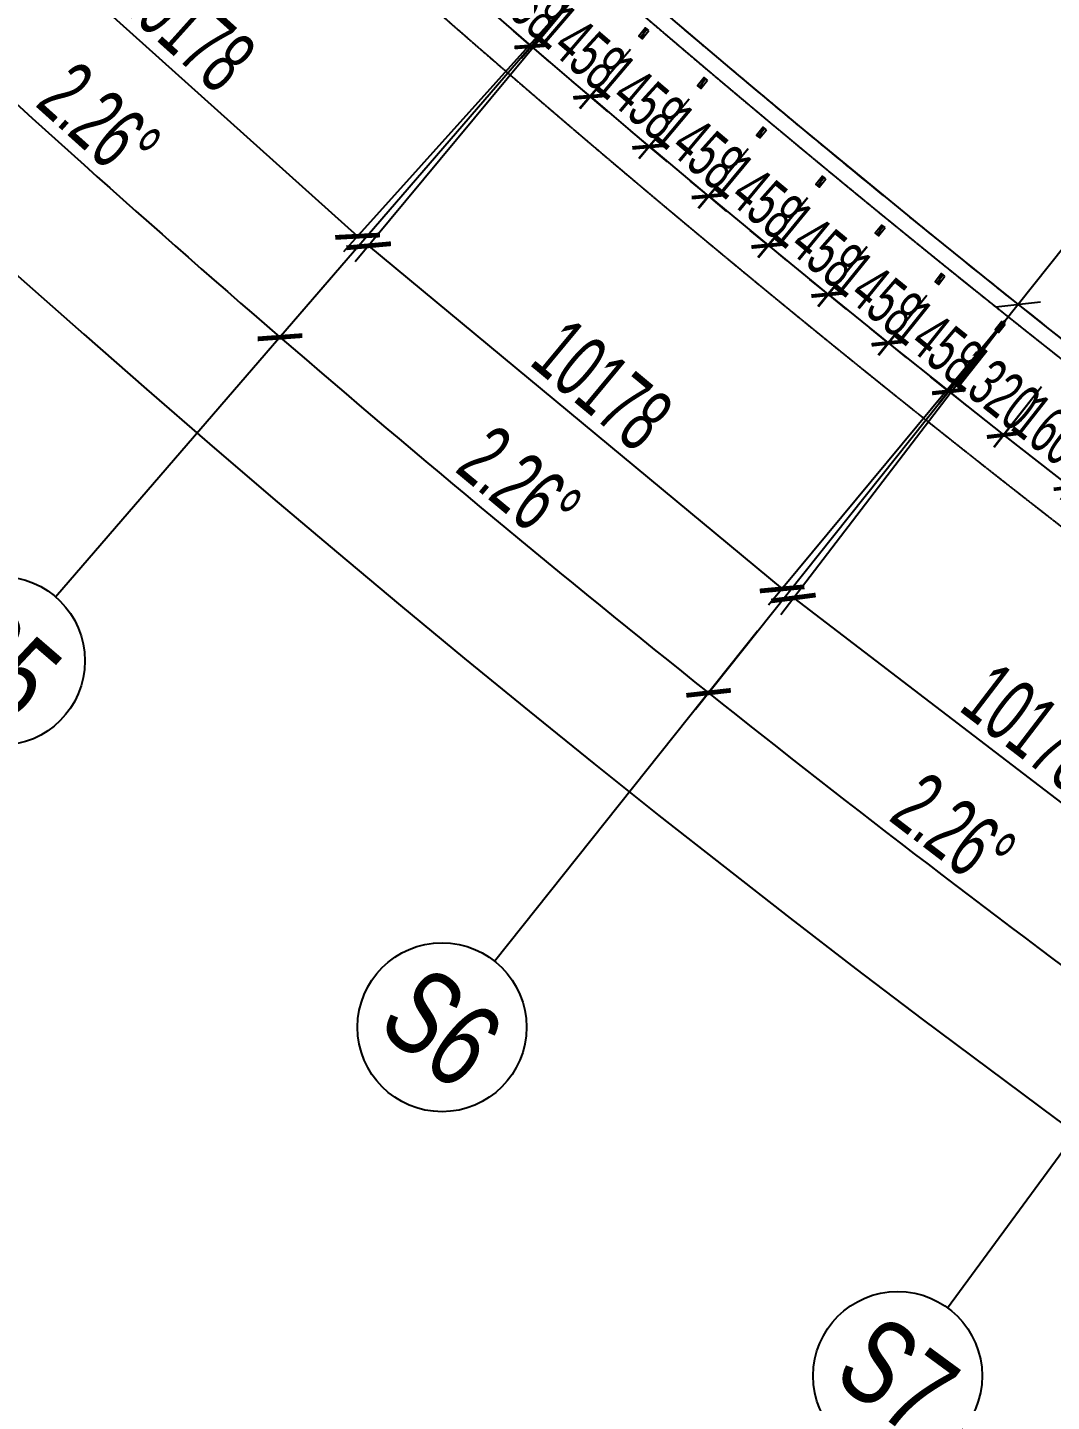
# Model space of a CAD drawing. Extents: x -668578 to 2331563, y -1202445 to 1620273.
# Drawn here: x 141596 to 160994, y 67706 to 93733 of the extents above; entities that cross this region are included whole.
import ezdxf
from ezdxf.enums import TextEntityAlignment as Align

# ---------------------------------------------------------------- set-up
doc = ezdxf.new("R2010")
doc.units = 0
for name, pattern in [('CENTER2', [28.575, 19.05, -3.175, 3.175, -3.175]), ('DASH', [0.35, 0.25, -0.1]), ('DOT2', [0.125, 0, -0.125])]:
    doc.linetypes.add(name, pattern=pattern)
doc.layers.get('0').update_dxf_attribs({"color": 8})
doc.layers.get('Defpoints').update_dxf_attribs({"color": 8})
for name, color, linetype in [('#标注', 8, 'Continuous'), ('#轴线', 8, 'CENTER2'), ('A-FLOR-OTLN', 8, 'DOT2'), ('A-STRS', 8, 'Continuous'), ('A-WIND-FRAM', 8, 'Continuous'), ('外轮廓', 8, 'Continuous')]:
    doc.layers.add(name, color=color, linetype=linetype)
doc.layers.add('Def point', color=8, linetype='Continuous', plot=False)
doc.styles.add('JHZX', font='jrs.shx', dxfattribs={"width": 0.6, "bigfont": 'jhz.shx'})
doc.dimstyles.new('JZBZ-300', dxfattribs={"dimscale": 300, "dimtxt": 3, "dimasz": 1.5, "dimexe": 1, "dimexo": 1, "dimgap": 0.5, "dimtad": 1, "dimdec": 0, "dimdsep": 46, "dimtxsty": 'JHZX', "dimblk1": 'ARCHTICK', "dimblk2": 'ARCHTICK', "dimsah": 1, "dimcen": 0, "dimclrd": 1, "dimclre": 1, "dimclrt": 2, "dimazin": 2, "dimtfac": 1, "dimtdec": 0, "dimtix": 1, "dimtmove": 0, "dimatfit": 3, "dimfxl": 0, "dimtolj": 1, "dimlwd": -1, "dimlwe": -1, "dimarcsym": 0})
doc.dimstyles.new('JZBZ-400', dxfattribs={"dimscale": 400, "dimtxt": 3, "dimasz": 1.5, "dimexe": 1, "dimexo": 1, "dimgap": 0.5, "dimtad": 1, "dimdec": 0, "dimdsep": 46, "dimtxsty": 'JHZX', "dimblk1": 'ARCHTICK', "dimblk2": 'ARCHTICK', "dimsah": 1, "dimcen": 0, "dimclrd": 1, "dimclre": 1, "dimclrt": 2, "dimazin": 2, "dimtfac": 1, "dimtdec": 0, "dimtix": 1, "dimtmove": 0, "dimatfit": 3, "dimfxl": 0, "dimtolj": 1, "dimlwd": -1, "dimlwe": -1, "dimarcsym": 0})

# ---------------------------------------------------------------- blocks, each defined once
blk = doc.blocks.new('_ARCHTICK')
at = {"color": 0, "linetype": 'ByBlock', "const_width": 0.15}
blk.add_lwpolyline([(-0.5, -0.5), (0.5, 0.5)], dxfattribs=at)
blk = doc.blocks.new('*D2939')
at = {"layer": '#标注', "ltscale": 300, "transparency": 16777216}
for p, q in [((-1773, -1481), (-9342, -7863)), ((165914, -92056), (164727, -101884))]:
    blk.add_line(p, q, dxfattribs=at)
blk.add_arc((197092, 166179), 269610, 220.13382, 263.11563, dxfattribs=at)
at = {"layer": 'Defpoints', "color": 0, "ltscale": 300, "transparency": 16777216}
for p in [(197092, 166179), (-1467, -1224), (40380, -53208), (165962, -91659)]:
    blk.add_point(p, dxfattribs=at)
at = {"layer": '#标注', "ltscale": 300, "transparency": 16777216, "xscale": 600, "yscale": 600, "zscale": 600}
for p, rotation in [((-9036, -7605), 130.1338192809485), ((164775, -101487), 353.1156299250187)]:
    blk.add_blockref('_ARCHTICK', p, dxfattribs=dict(at, rotation=rotation))
at = {"layer": '#标注', "ltscale": 300, "transparency": 16777216, "insert": (69342, -70334), "char_height": 1200, "attachment_point": 5, "rotation": 331.6247, "style": 'JHZX'}
blk.add_mtext('\\A1;42.98°', dxfattribs=at)
blk = doc.blocks.new('*D2926')
at = {"layer": '#标注', "ltscale": 300, "transparency": 16777216}
for p, q in [((19433, -23807), (14311, -29285)), ((27071, -30671), (22169, -36347))]:
    blk.add_line(p, q, dxfattribs=at)
blk.add_arc((197092, 166179), 267210, 226.92042, 229.18262, dxfattribs=at)
at = {"layer": 'Defpoints', "color": 0, "ltscale": 300, "transparency": 16777216}
for p in [(197092, 166179), (19707, -23515), (27333, -30369), (17168, -31378)]:
    blk.add_point(p, dxfattribs=at)
at = {"layer": '#标注', "ltscale": 300, "transparency": 16777216, "xscale": 600, "yscale": 600, "zscale": 600}
for p, rotation in [((14584, -28993), 136.9204201115834), ((22430, -36045), 319.182619462497)]:
    blk.add_blockref('_ARCHTICK', p, dxfattribs=dict(at, rotation=rotation))
at = {"layer": '#标注', "ltscale": 300, "transparency": 16777216, "insert": (19007, -31962), "char_height": 1200, "attachment_point": 5, "rotation": 318.0515, "style": 'JHZX'}
blk.add_mtext('\\A1;2.26°', dxfattribs=at)
blk = doc.blocks.new('*D2927')
at = {"layer": '#标注', "ltscale": 300, "transparency": 16777216}
for p, q in [((27071, -30671), (22169, -36347)), ((34974, -37229), (30299, -43094))]:
    blk.add_line(p, q, dxfattribs=at)
blk.add_arc((197092, 166179), 267210, 229.18262, 231.44482, dxfattribs=at)
at = {"layer": 'Defpoints', "color": 0, "ltscale": 300, "transparency": 16777216}
for p in [(197092, 166179), (27333, -30369), (35223, -36916), (25107, -38326)]:
    blk.add_point(p, dxfattribs=at)
at = {"layer": '#标注', "ltscale": 300, "transparency": 16777216, "xscale": 600, "yscale": 600, "zscale": 600}
for p, rotation in [((22430, -36045), 139.1826194624981), ((30549, -42781), 321.4448202023592)]:
    blk.add_blockref('_ARCHTICK', p, dxfattribs=dict(at, rotation=rotation))
at = {"layer": '#标注', "ltscale": 300, "transparency": 16777216, "insert": (26967, -38837), "char_height": 1200, "attachment_point": 5, "rotation": 320.3137, "style": 'JHZX'}
blk.add_mtext('\\A1;2.26°', dxfattribs=at)
blk = doc.blocks.new('*D2928')
at = {"layer": '#标注', "ltscale": 300, "transparency": 16777216}
for p, q in [((34974, -37229), (30299, -43094)), ((43129, -43470), (38690, -49515))]:
    blk.add_line(p, q, dxfattribs=at)
blk.add_arc((197092, 166179), 267210, 231.44482, 233.70702, dxfattribs=at)
at = {"layer": 'Defpoints', "color": 0, "ltscale": 300, "transparency": 16777216}
for p in [(197092, 166179), (35223, -36916), (43366, -43147), (33313, -44955)]:
    blk.add_point(p, dxfattribs=at)
at = {"layer": '#标注', "ltscale": 300, "transparency": 16777216, "xscale": 600, "yscale": 600, "zscale": 600}
for p, rotation in [((30549, -42781), 141.4448202023588), ((38927, -49192), 323.7070209422223)]:
    blk.add_blockref('_ARCHTICK', p, dxfattribs=dict(at, rotation=rotation))
at = {"layer": '#标注', "ltscale": 300, "transparency": 16777216, "insert": (35192, -45393), "char_height": 1200, "attachment_point": 5, "rotation": 322.5759, "style": 'JHZX'}
blk.add_mtext('\\A1;2.26°', dxfattribs=at)
blk = doc.blocks.new('*U2924')
at = {"linetype": 'ByBlock'}
blk.add_line((0, -20), (0, 0), dxfattribs=at)
blk.add_circle((0, -24), 4, dxfattribs=at)
at = {"color": 253, "linetype": 'ByBlock', "style": 'JHZX', "width": 0.75}
blk.add_attdef('AXES', text='', height=4, dxfattribs=at).set_placement((0, -24), align=Align.MIDDLE_CENTER)
blk = doc.blocks.new('*D3008')
at = {"layer": '#标注', "transparency": 16777216}
for p, q in [((-126177, -20315), (-130649, -25704)), ((-130393, -25397), (-122561, -31896)), ((-118344, -26815), (-122816, -32204))]:
    blk.add_line(p, q, dxfattribs=at)
at = {"layer": 'Defpoints', "color": 0, "transparency": 16777216}
for p in [(-125921, -20007), (-118089, -26507), (-122561, -31896)]:
    blk.add_point(p, dxfattribs=at)
at = {"layer": '#标注', "transparency": 16777216, "xscale": 600, "yscale": 600, "zscale": 600}
for p, rotation in [((-130393, -25397), 140.3137211148416), ((-122561, -31896), 320.3137211148417)]:
    blk.add_blockref('_ARCHTICK', p, dxfattribs=dict(at, rotation=rotation))
at = {"layer": '#标注', "transparency": 16777216, "insert": (-125966, -28031), "char_height": 1200, "attachment_point": 5, "rotation": 320.3137, "style": 'JHZX'}
blk.add_mtext('\\A1;10178', dxfattribs=at)
blk = doc.blocks.new('*D3009')
at = {"layer": '#标注', "transparency": 16777216}
for p, q in [((-118332, -26825), (-122588, -32386)), ((-122345, -32068), (-114262, -38254)), ((-110249, -33010), (-114505, -38571))]:
    blk.add_line(p, q, dxfattribs=at)
at = {"layer": 'Defpoints', "color": 0, "transparency": 16777216}
for p in [(-118089, -26507), (-110006, -32692), (-114262, -38254)]:
    blk.add_point(p, dxfattribs=at)
at = {"layer": '#标注', "transparency": 16777216, "xscale": 600, "yscale": 600, "zscale": 600}
for p, rotation in [((-122345, -32068), 142.5759192898521), ((-114262, -38254), 322.5759192898521)]:
    blk.add_blockref('_ARCHTICK', p, dxfattribs=dict(at, rotation=rotation))
at = {"layer": '#标注', "transparency": 16777216, "insert": (-117817, -34526), "char_height": 1200, "attachment_point": 5, "rotation": 322.5759, "style": 'JHZX'}
blk.add_mtext('\\A1;10178', dxfattribs=at)
blk = doc.blocks.new('*D3023')
at = {"layer": '#标注', "transparency": 16777216}
for p, q in [((-133759, -13501), (-138440, -18710)), ((-138172, -18412), (-130603, -25216)), ((-126189, -20305), (-130870, -25513))]:
    blk.add_line(p, q, dxfattribs=at)
at = {"layer": 'Defpoints', "color": 0, "transparency": 16777216}
for p in [(-133491, -13204), (-125921, -20007), (-130603, -25216)]:
    blk.add_point(p, dxfattribs=at)
at = {"layer": '#标注', "transparency": 16777216, "xscale": 600, "yscale": 600, "zscale": 600}
for p, rotation in [((-138172, -18412), 138.0515178101667), ((-130603, -25216), 318.0515178101667)]:
    blk.add_blockref('_ARCHTICK', p, dxfattribs=dict(at, rotation=rotation))
at = {"layer": '#标注', "transparency": 16777216, "insert": (-133853, -21219), "char_height": 1200, "attachment_point": 5, "rotation": 318.0515, "style": 'JHZX'}
blk.add_mtext('\\A1;10178', dxfattribs=at)
blk = doc.blocks.new('*D2556')
at = {"layer": '#标注', "color": 1, "ltscale": 300, "transparency": 16777216}
for p, q in [((150808, 95224), (149839, 94108)), ((150035, 94335), (149696, 94630)), ((150035, 94335), (151136, 93379)), ((151909, 94268), (150939, 93152)), ((151136, 93379), (151476, 93084))]:
    blk.add_line(p, q, dxfattribs=at)
at = {"layer": 'Defpoints', "color": 0, "ltscale": 300, "transparency": 16777216}
for p in [(151005, 95451), (152105, 94495), (151136, 93379)]:
    blk.add_point(p, dxfattribs=at)
at = {"layer": '#标注', "color": 1, "ltscale": 300, "transparency": 16777216, "xscale": 450, "yscale": 450, "zscale": 450}
for p, rotation in [((150035, 94335), 319.0210131399102), ((151136, 93379), 139.0210131399103)]:
    blk.add_blockref('_ARCHTICK', p, dxfattribs=dict(at, rotation=rotation))
at = {"layer": '#标注', "color": 2, "ltscale": 300, "transparency": 16777216, "insert": (150979, 94310), "char_height": 900, "attachment_point": 5, "rotation": 319.021, "style": 'JHZX'}
blk.add_mtext('\\A1;1458', dxfattribs=at)
blk = doc.blocks.new('*D2557')
at = {"layer": '#标注', "color": 1, "ltscale": 300, "transparency": 16777216}
for p, q in [((151910, 94267), (150948, 93148)), ((151144, 93375), (150802, 93669)), ((151144, 93375), (152250, 92426)), ((153016, 93318), (152054, 92198)), ((152250, 92426), (152591, 92133))]:
    blk.add_line(p, q, dxfattribs=at)
at = {"layer": 'Defpoints', "color": 0, "ltscale": 300, "transparency": 16777216}
for p in [(152105, 94495), (153211, 93545), (152250, 92426)]:
    blk.add_point(p, dxfattribs=at)
at = {"layer": '#标注', "color": 1, "ltscale": 300, "transparency": 16777216, "xscale": 450, "yscale": 450, "zscale": 450}
for p, rotation in [((151144, 93375), 319.3442454440641), ((152250, 92426), 139.3442454440642)]:
    blk.add_blockref('_ARCHTICK', p, dxfattribs=dict(at, rotation=rotation))
at = {"layer": '#标注', "color": 2, "ltscale": 300, "transparency": 16777216, "insert": (152088, 93356), "char_height": 900, "attachment_point": 5, "rotation": 319.3442, "style": 'JHZX'}
blk.add_mtext('\\A1;1458', dxfattribs=at)
blk = doc.blocks.new('*D2558')
at = {"layer": '#标注', "color": 1, "ltscale": 300, "transparency": 16777216}
for p, q in [((153017, 93317), (152063, 92194)), ((152258, 92422), (151914, 92714)), ((152258, 92422), (153369, 91479)), ((154128, 92373), (153175, 91250)), ((153369, 91479), (153712, 91188))]:
    blk.add_line(p, q, dxfattribs=at)
at = {"layer": 'Defpoints', "color": 0, "ltscale": 300, "transparency": 16777216}
for p in [(153211, 93545), (154322, 92602), (153369, 91479)]:
    blk.add_point(p, dxfattribs=at)
at = {"layer": '#标注', "color": 1, "ltscale": 300, "transparency": 16777216, "xscale": 450, "yscale": 450, "zscale": 450}
for p, rotation in [((152258, 92422), 319.6673919551707), ((153369, 91479), 139.6673919551707)]:
    blk.add_blockref('_ARCHTICK', p, dxfattribs=dict(at, rotation=rotation))
at = {"layer": '#标注', "color": 2, "ltscale": 300, "transparency": 16777216, "insert": (153201, 92408), "char_height": 900, "attachment_point": 5, "rotation": 319.6674, "style": 'JHZX'}
blk.add_mtext('\\A1;1458', dxfattribs=at)
blk = doc.blocks.new('*D2559')
at = {"layer": '#标注', "color": 1, "ltscale": 300, "transparency": 16777216}
for p, q in [((154129, 92372), (153185, 91247)), ((153378, 91477), (153033, 91766)), ((153378, 91477), (154494, 90539)), ((155246, 91435), (154301, 90310)), ((154494, 90539), (154839, 90250))]:
    blk.add_line(p, q, dxfattribs=at)
at = {"layer": 'Defpoints', "color": 0, "ltscale": 300, "transparency": 16777216}
for p in [(154322, 92602), (155439, 91665), (154494, 90539)]:
    blk.add_point(p, dxfattribs=at)
at = {"layer": '#标注', "color": 1, "ltscale": 300, "transparency": 16777216, "xscale": 450, "yscale": 450, "zscale": 450}
for p, rotation in [((153378, 91477), 319.9905651814863), ((154494, 90539), 139.9905651814862)]:
    blk.add_blockref('_ARCHTICK', p, dxfattribs=dict(at, rotation=rotation))
at = {"layer": '#标注', "color": 2, "ltscale": 300, "transparency": 16777216, "insert": (154322, 91468), "char_height": 900, "attachment_point": 5, "rotation": 319.9906, "style": 'JHZX'}
blk.add_mtext('\\A1;1458', dxfattribs=at)
blk = doc.blocks.new('*D2560')
at = {"layer": '#标注', "color": 1, "ltscale": 300, "transparency": 16777216}
for p, q in [((155247, 91434), (154311, 90306)), ((154503, 90537), (154157, 90824)), ((154503, 90537), (155625, 89606)), ((156369, 90503), (155433, 89375)), ((155625, 89606), (155971, 89318))]:
    blk.add_line(p, q, dxfattribs=at)
at = {"layer": 'Defpoints', "color": 0, "ltscale": 300, "transparency": 16777216}
for p in [(155439, 91665), (156561, 90734), (155625, 89606)]:
    blk.add_point(p, dxfattribs=at)
at = {"layer": '#标注', "color": 1, "ltscale": 300, "transparency": 16777216, "xscale": 450, "yscale": 450, "zscale": 450}
for p, rotation in [((154503, 90537), 320.3137081974513), ((155625, 89606), 140.3137081974513)]:
    blk.add_blockref('_ARCHTICK', p, dxfattribs=dict(at, rotation=rotation))
at = {"layer": '#标注', "color": 2, "ltscale": 300, "transparency": 16777216, "insert": (155447, 90533), "char_height": 900, "attachment_point": 5, "rotation": 320.3137, "style": 'JHZX'}
blk.add_mtext('\\A1;1458', dxfattribs=at)
blk = doc.blocks.new('*D2561')
at = {"layer": '#标注', "color": 1, "ltscale": 300, "transparency": 16777216}
for p, q in [((156370, 90502), (155442, 89371)), ((155633, 89602), (155285, 89888)), ((155633, 89602), (156760, 88678)), ((157497, 89577), (156569, 88446)), ((156760, 88678), (157108, 88393))]:
    blk.add_line(p, q, dxfattribs=at)
at = {"layer": 'Defpoints', "color": 0, "ltscale": 300, "transparency": 16777216}
for p in [(156561, 90734), (157688, 89809), (156760, 88678)]:
    blk.add_point(p, dxfattribs=at)
at = {"layer": '#标注', "color": 1, "ltscale": 300, "transparency": 16777216, "xscale": 450, "yscale": 450, "zscale": 450}
for p, rotation in [((155633, 89602), 320.6368828514011), ((156760, 88678), 140.6368828514011)]:
    blk.add_blockref('_ARCHTICK', p, dxfattribs=dict(at, rotation=rotation))
at = {"layer": '#标注', "color": 2, "ltscale": 300, "transparency": 16777216, "insert": (156577, 89604), "char_height": 900, "attachment_point": 5, "rotation": 320.6369, "style": 'JHZX'}
blk.add_mtext('\\A1;1458', dxfattribs=at)
blk = doc.blocks.new('*D2562')
at = {"layer": '#标注', "color": 1, "ltscale": 300, "transparency": 16777216}
for p, q in [((157499, 89576), (156579, 88442)), ((156768, 88675), (156419, 88958)), ((156768, 88675), (157900, 87757)), ((158631, 88658), (157711, 87524)), ((157900, 87757), (158250, 87473))]:
    blk.add_line(p, q, dxfattribs=at)
at = {"layer": 'Defpoints', "color": 0, "ltscale": 300, "transparency": 16777216}
for p in [(157688, 89809), (158820, 88891), (157900, 87757)]:
    blk.add_point(p, dxfattribs=at)
at = {"layer": '#标注', "color": 1, "ltscale": 300, "transparency": 16777216, "xscale": 450, "yscale": 450, "zscale": 450}
for p, rotation in [((156768, 88675), 320.9600156737661), ((157900, 87757), 140.9600156737661)]:
    blk.add_blockref('_ARCHTICK', p, dxfattribs=dict(at, rotation=rotation))
at = {"layer": '#标注', "color": 2, "ltscale": 300, "transparency": 16777216, "insert": (157712, 88682), "char_height": 900, "attachment_point": 5, "rotation": 320.96, "style": 'JHZX'}
blk.add_mtext('\\A1;1458', dxfattribs=at)
blk = doc.blocks.new('*D2563')
at = {"layer": '#标注', "color": 1, "ltscale": 300, "transparency": 16777216}
for p, q in [((158632, 88657), (157722, 87521)), ((157909, 87755), (157558, 88036)), ((157909, 87755), (159047, 86843)), ((159770, 87745), (158859, 86609)), ((159047, 86843), (159398, 86562))]:
    blk.add_line(p, q, dxfattribs=at)
at = {"layer": 'Defpoints', "color": 0, "ltscale": 300, "transparency": 16777216}
for p in [(158820, 88891), (159958, 87979), (159047, 86843)]:
    blk.add_point(p, dxfattribs=at)
at = {"layer": '#标注', "color": 1, "ltscale": 300, "transparency": 16777216, "xscale": 450, "yscale": 450, "zscale": 450}
for p, rotation in [((157909, 87755), 321.2832208921565), ((159047, 86843), 141.2832208921564)]:
    blk.add_blockref('_ARCHTICK', p, dxfattribs=dict(at, rotation=rotation))
at = {"layer": '#标注', "color": 2, "ltscale": 300, "transparency": 16777216, "insert": (158853, 87767), "char_height": 900, "attachment_point": 5, "rotation": 321.2832, "style": 'JHZX'}
blk.add_mtext('\\A1;1458', dxfattribs=at)
blk = doc.blocks.new('*D2564')
at = {"layer": '#标注', "color": 1, "ltscale": 300, "transparency": 16777216}
for p, q in [((159771, 87744), (158865, 86601)), ((159051, 86836), (158699, 87116)), ((159051, 86836), (160086, 86016)), ((160806, 86924), (159900, 85781)), ((160086, 86016), (160439, 85736))]:
    blk.add_line(p, q, dxfattribs=at)
at = {"layer": 'Defpoints', "color": 0, "ltscale": 300, "transparency": 16777216}
for p in [(159958, 87979), (160992, 87159), (160086, 86016)]:
    blk.add_point(p, dxfattribs=at)
at = {"layer": '#标注', "color": 1, "ltscale": 300, "transparency": 16777216, "xscale": 450, "yscale": 450, "zscale": 450}
for p, rotation in [((159051, 86836), 321.5912171056374), ((160086, 86016), 141.5912171056374)]:
    blk.add_blockref('_ARCHTICK', p, dxfattribs=dict(at, rotation=rotation))
at = {"layer": '#标注', "color": 2, "ltscale": 300, "transparency": 16777216, "insert": (159942, 86896), "char_height": 900, "attachment_point": 5, "rotation": 321.5912, "style": 'JHZX'}
blk.add_mtext('\\A1;1320', dxfattribs=at)
blk = doc.blocks.new('*D2565')
at = {"layer": '#标注', "color": 1, "ltscale": 300, "transparency": 16777216}
for p, q in [((160807, 86923), (159907, 85774)), ((160092, 86010), (161351, 85023)), ((162067, 85935), (161166, 84787))]:
    blk.add_line(p, q, dxfattribs=at)
at = {"layer": 'Defpoints', "color": 0, "ltscale": 300, "transparency": 16777216}
for p in [(160992, 87159), (162252, 86172), (161351, 85023)]:
    blk.add_point(p, dxfattribs=at)
at = {"layer": '#标注', "color": 1, "ltscale": 300, "transparency": 16777216, "xscale": 450, "yscale": 450, "zscale": 450}
for p, rotation in [((160092, 86010), 141.9149667634402), ((161351, 85023), 321.9149667634401)]:
    blk.add_blockref('_ARCHTICK', p, dxfattribs=dict(at, rotation=rotation))
at = {"layer": '#标注', "color": 2, "ltscale": 300, "transparency": 16777216, "insert": (161092, 85989), "char_height": 900, "attachment_point": 5, "rotation": 321.915, "style": 'JHZX'}
blk.add_mtext('\\A1;1600', dxfattribs=at)
blk = doc.blocks.new('幕墙分隔')
for p, q in [((-40, -100), (40, 100)), ((0, 100), (0, -100))]:
    blk.add_line(p, q)
blk.add_lwpolyline([(-40, 100), (40, 100), (40, -100), (-40, -100)], close=True)
blk = doc.blocks.new('A$Caccc0cd0')
at = {"layer": '#标注'}
for p1, p2, picture, middle in [((-133491.3, -13203.9), (-125921.5, -20007.5), '*D3023', (-133852.8, -21219)), ((-125921.5, -20007.5), (-118089, -26507), '*D3008', (-125966.2, -28030.6)), ((-118089, -26507), (-110006, -32692.3), '*D3009', (-117817, -34525.7))]:
    dim = blk.add_aligned_dim(p1=p1, p2=p2, distance=-7002.8, dimstyle='JZBZ-400', override={"dimclrd": 256, "dimclre": 256, "dimclrt": 256}, dxfattribs=at)
    dim.commit()
    dim.dimension.update_dxf_attribs({"geometry": picture, "text_midpoint": middle})
blk = doc.blocks.new('DSGDFG')
at = {"layer": '#标注', "ltscale": 300}
blk.add_arc((197092.2, 166179.2), 257800, 220.136073, 263.11563, dxfattribs=at)
at = {"layer": '#轴线', "ltscale": 200}
for p, q in [((73225.4, 22766.2), (27342.7, -30356.8)), ((35227.4, -36910.9), (78982.9, 17988.6))]:
    blk.add_line(p, q, dxfattribs=at)
for radius in [206950, 212800, 220600, 228400, 236200, 244000, 251800, 257800]:
    blk.add_arc((197092.2, 166179.2), radius, 218.438892, 265.140584, dxfattribs=at)
at = {"layer": '#标注', "ltscale": 300}
blk.add_blockref('A$Caccc0cd0', (154502.6, -8915.6), dxfattribs=at)
at = {"layer": '#标注', "linetype": 'ByBlock', "xscale": 400, "yscale": 400}
for p, rotation, values in [((23406.6, -34906), 319.212348992804, {'AXES': 'S5'}), ((31478.8, -41604.7), 321.4744309228283, {'AXES': 'S6'}), ((39809.2, -47979.6), 323.7365128528522, {'AXES': 'S7'})]:
    blk.add_blockref('*U2924', p, dxfattribs=dict(at, rotation=rotation)).add_auto_attribs(values)
at = {"layer": '#标注', "ltscale": 300}
for base, p1, p2, picture, middle in [((40379.7, -53208.3), (-1467, -1223.5), (165961.7, -91658.5), '*D2939', (69341.6, -70334.5)), ((17168.3, -31377.7), (19706.6, -23514.7), (27332.5, -30368.7), '*D2926', (19007, -31962.4)), ((25106.6, -38325.8), (27332.5, -30368.7), (35223.1, -36916.4), '*D2927', (26967, -38837.5)), ((33313, -44955.1), (35223.1, -36916.4), (43365.9, -43147.5), '*D2928', (35192.1, -45393))]:
    dim = blk.add_angular_dim_3p(base=base, center=(197092.1, 166179.2), p1=p1, p2=p2, dimstyle='JZBZ-400', override={"dimclrd": 256, "dimclre": 256, "dimclrt": 256}, dxfattribs=at)
    dim.commit()
    dim.dimension.update_dxf_attribs({"geometry": picture, "text_midpoint": middle})
blk = doc.blocks.new('HJGHJ')
at = {"layer": '#标注', "ltscale": 300}
for p1, p2, distance, picture, middle in [((151004.7, 95451), (152105.2, 94495), -1478.3, '*D2556', (150979, 94309.9)), ((152105.2, 94495), (153211, 93545.3), -1475.8, '*D2557', (152087.5, 93355.8)), ((153211, 93545.4), (154322.3, 92601.8), -1473.2, '*D2558', (153201.5, 92408)), ((154322.2, 92601.9), (155438.8, 91664.6), -1469, '*D2559', (154321.8, 91467.6)), ((155438.8, 91664.6), (156560.7, 90733.7), -1465.6, '*D2560', (155447, 90533)), ((156560.7, 90733.7), (157687.7, 89809.1), -1463.1, '*D2561', (156576.8, 89604.1)), ((157687.7, 89809.1), (158819.9, 88891), -1460.1, '*D2562', (157712.1, 88682)), ((158820, 88890.9), (159957.5, 87979), -1456, '*D2563', (158853.4, 87767.1)), ((159957.5, 87979), (160992.2, 87158.7), -1458.4, '*D2564', (159941.6, 86896.2)), ((160992.2, 87158.7), (162251.8, 86171.6), -1459.6, '*D2565', (161091.8, 85988.5))]:
    dim = blk.add_aligned_dim(p1=p1, p2=p2, distance=distance, dimstyle='JZBZ-300', dxfattribs=at)
    dim.commit()
    dim.dimension.update_dxf_attribs({"geometry": picture, "text_midpoint": middle})

msp = doc.modelspace()

# ---------------------------------------------------------------- linework, layer by layer
at = {"layer": 'A-FLOR-OTLN'}
msp.add_lwpolyline([(144723.5, 144904.2), (123725.4, 127200.9, 0.4137557), (123453.2, 124033.1, 0.1896725), (289602.9, 33911, 0.4147861), (292110.8, 35874.5), (301329.9, 112232.2, 0.3799313), (283898, 137386.1, 0.2364517)], format="xyb", dxfattribs=at)
at = {"layer": 'A-STRS'}
msp.add_line((159926.3, 87940), (158617.4, 86297.8), dxfattribs=at)
at = {"layer": 'Def point'}
msp.add_line((159941, 88439.8), (160784.1, 88535.1), dxfattribs=at)
at = {"layer": '外轮廓', "linetype": 'DASH', "ltscale": 3}
msp.add_lwpolyline([(189043.5, 68295.9), (215978.7, 111791.1, -0.0850899), (162593.9, 156962.1), (123487.8, 123995.6, 0.0839387)], format="xyb", close=True, dxfattribs=at)
at = {"layer": '外轮廓', "color": 3, "linetype": 'DASH', "ltscale": 5}
msp.add_lwpolyline([(247962, 95189.5, -0.0557711), (206693.7, 116160.7, 0.0893479), (198834.6, 119514.7), (198303.9, 119636.3, -0.1125361), (188734.2, 124250.3, -0.0289167), (170483.8, 140623, 0.4135318), (166811.2, 140640.7), (136046.8, 110241.2, 0.4147813), (136028.4, 106560.7, 0.1704917), (291409.1, 31179.3, 0.412564), (294285.9, 33450.8), (303762.3, 111938.5, 1.1742183), (253463.5, 109937.5, 1.1742183)], format="xyb", dxfattribs=at)

# ---------------------------------------------------------------- block references
at = {"layer": '#标注'}
for name, p in [('DSGDFG', (123948.9, 123910)), ('HJGHJ', (0, 0))]:
    msp.add_blockref(name, p, dxfattribs=at)
at = {"layer": 'A-WIND-FRAM', "xscale": -1}
for p, rotation in [((153273.3, 93623.6), 321.5048766110987), ((154384.5, 92680.1), 321.5048766110987), ((155501.1, 91742.9), 321.5048766110987), ((156622.9, 90812), 321.5048766110987), ((157750, 89887.4), 321.5048766110987), ((158882.3, 88969.2), 321.5048766110987), ((160019.8, 88057.3), 321.5050873493624)]:
    msp.add_blockref('幕墙分隔', p, dxfattribs=dict(at, rotation=rotation))

doc.saveas('drawing.dxf')
